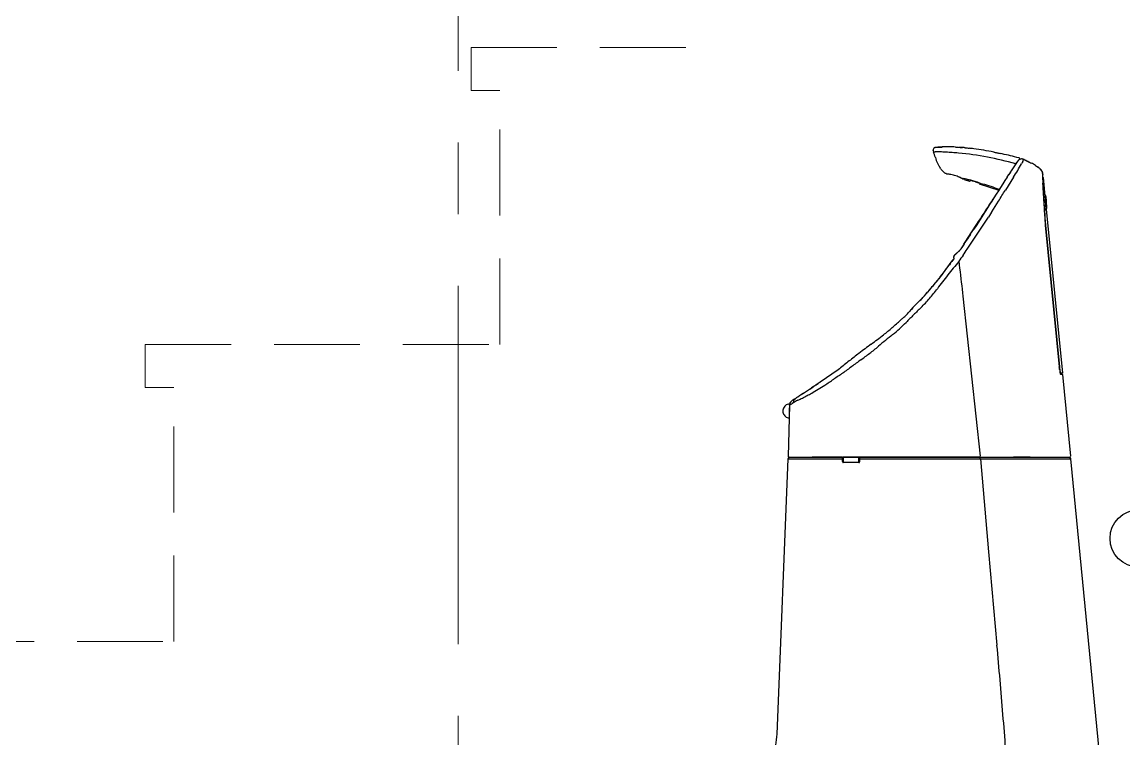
# Model space of a CAD drawing. Units: millimetres at full size, sheet at 1:50. Extents: x -31113 to 29332, y -20209 to 31249.
# Drawn here: x 17236 to 18005, y -4843 to -4343 of the extents above; entities that cross this region are included whole.
import ezdxf

# ---------------------------------------------------------------- set-up
doc = ezdxf.new("R2010")
doc.units = ezdxf.units.MM
doc.header["$LTSCALE"] = 50
doc.header["$PDMODE"] = 32
doc.header["$PDSIZE"] = 40
doc.linetypes.add('CHAIN1', pattern=[8, 5, -1, 1, -1])
doc.linetypes.add('DASHED1', pattern=[1.8, 1.2, -0.6])
for name, color, linetype, lineweight in [('B-1_通り芯・通り番号', 1, 'CHAIN1', 18), ('B-4_下地・間柱(水色)', 4, 'DASHED1', 9), ('B-F_寸法・方位', 7, 'Continuous', 25)]:
    doc.layers.add(name, color=color, linetype=linetype, lineweight=lineweight)

msp = doc.modelspace()

# ---------------------------------------------------------------- linework, layer by layer
at = {"layer": 'B-1_通り芯・通り番号'}
msp.add_line((17540.23, -3727.23), (17540.23, -5168.71), dxfattribs=at)
at = {"layer": 'B-4_下地・間柱(水色)'}
for p, q in [((17549.18, -4360.99), (17721.01, -4360.99)), ((17569.18, -4568.14), (17569.18, -4390.99)), ((17321.68, -4568.14), (17321.68, -4598.14)), ((17321.68, -4568.14), (17569.18, -4568.14)), ((17321.68, -4598.14), (17341.68, -4598.14)), ((17341.68, -4775.28), (17341.68, -4598.14)), ((17094.18, -4775.28), (17341.68, -4775.28))]:
    msp.add_line(p, q, dxfattribs=at)
msp.add_lwpolyline([(17549.18, -4360.99), (17549.18, -4390.99), (17569.18, -4390.99)], dxfattribs=at)
at = {"layer": 'B-F_寸法・方位'}
for p, q in [((17871.75, -4432.71), (17872.01, -4433.66)), ((17891.7, -4430.66), (17890.2, -4430.6)), ((17891.83, -4430.68), (17891.7, -4430.66)), ((17891.93, -4430.69), (17891.83, -4430.68)), ((17891.93, -4430.69), (17892.14, -4430.71)), ((17892.25, -4430.72), (17892.14, -4430.71)), ((17892.63, -4430.75), (17892.48, -4430.74)), ((17892.86, -4430.78), (17892.63, -4430.75)), ((17893.09, -4430.8), (17892.86, -4430.78)), ((17893.33, -4430.82), (17893.09, -4430.8)), ((17893.56, -4430.84), (17893.33, -4430.82)), ((17893.79, -4430.87), (17893.56, -4430.84)), ((17894.02, -4430.89), (17893.79, -4430.87)), ((17931.82, -4438.04), (17930.04, -4437.6)), ((17930.99, -4439.86), (17930.35, -4440.62)), ((17930.99, -4439.86), (17930.35, -4440.62)), ((17891.38, -4451.82), (17891.24, -4451.78)), ((17893.34, -4453.14), (17897.19, -4454.21)), ((17895.65, -4453.01), (17895.04, -4452.83)), ((17896.26, -4453.18), (17895.65, -4453.01)), ((17896.87, -4453.35), (17896.26, -4453.18)), ((17923.4, -4451.38), (17921.86, -4453.77)), ((17927.9, -4451.38), (17922.13, -4460.56)), ((17923.4, -4451.38), (17924.51, -4449.66)), ((17948.31, -4450.16), (17948.17, -4450.16)), ((17948.46, -4451.66), (17948.22, -4451.66)), ((17948.46, -4451.66), (17950, -4467.3)), ((17897.48, -4453.52), (17896.87, -4453.35)), ((17901.32, -4454.63), (17900.99, -4454.53)), ((17901.5, -4454.69), (17901.32, -4454.63)), ((17901.56, -4454.71), (17901.39, -4454.65)), ((17901.68, -4454.74), (17901.5, -4454.69)), ((17901.73, -4454.76), (17901.56, -4454.71)), ((17901.85, -4454.8), (17901.68, -4454.74)), ((17901.91, -4454.81), (17901.73, -4454.76)), ((17902.03, -4454.85), (17901.85, -4454.8)), ((17901.91, -4454.81), (17902.25, -4454.92)), ((17902.21, -4454.91), (17902.03, -4454.85)), ((17902.39, -4454.96), (17902.21, -4454.91)), ((17902.42, -4454.97), (17902.25, -4454.92)), ((17902.57, -4455.02), (17902.39, -4454.96)), ((17902.59, -4455.02), (17902.42, -4454.97)), ((17902.75, -4455.07), (17902.57, -4455.02)), ((17902.76, -4455.08), (17902.59, -4455.02)), ((17902.92, -4455.13), (17902.75, -4455.07)), ((17902.93, -4455.13), (17902.76, -4455.08)), ((17903.1, -4455.18), (17902.92, -4455.13)), ((17903.1, -4455.18), (17902.93, -4455.13)), ((17903.9, -4456.16), (17917.5, -4460.57)), ((17918.11, -4459.62), (17917.01, -4461.34)), ((17918.8, -4458.55), (17917.26, -4460.94)), ((17920.33, -4456.16), (17918.8, -4458.55)), ((17921.86, -4453.77), (17920.33, -4456.16)), ((17948.18, -4453.25), (17948.33, -4455.67)), ((17948.19, -4453.24), (17948.33, -4455.65)), ((17948.33, -4454.39), (17948.39, -4455.26)), ((17948.39, -4455.26), (17948.45, -4456.13)), ((17948.45, -4456.13), (17948.51, -4457)), ((17948.51, -4457), (17948.57, -4457.88)), ((17912.67, -4468.12), (17911.14, -4470.51)), ((17912.93, -4467.73), (17912.52, -4468.36)), ((17912.63, -4475.56), (17917.39, -4468.07)), ((17914.2, -4465.73), (17912.67, -4468.12)), ((17913.33, -4467.09), (17912.93, -4467.73)), ((17913.74, -4466.46), (17913.33, -4467.09)), ((17914.14, -4465.83), (17913.74, -4466.46)), ((17914.55, -4465.19), (17914.14, -4465.83)), ((17915.73, -4463.33), (17914.2, -4465.73)), ((17917.26, -4460.94), (17915.73, -4463.33)), ((17948.91, -4463.11), (17948.97, -4463.54)), ((17950.27, -4464.32), (17950.31, -4465.06)), ((17950.27, -4464.32), (17950.44, -4465.58)), ((17950.31, -4465.06), (17950.36, -4465.8)), ((17908.08, -4475.3), (17903.3, -4482.73)), ((17910.06, -4472.21), (17908.08, -4475.3)), ((17909.61, -4472.9), (17908.08, -4475.3)), ((17911.14, -4470.51), (17909.61, -4472.9)), ((17912.49, -4475.78), (17910.26, -4479.25)), ((17911.84, -4469.42), (17910.74, -4471.15)), ((17912.63, -4475.56), (17912.49, -4475.78)), ((17949.32, -4470.8), (17949.38, -4471.24)), ((17949.39, -4471.26), (17949.33, -4470.82)), ((17949.4, -4471.47), (17949.39, -4471.26)), ((17950.64, -4473.77), (17961.95, -4588.16)), ((17950.69, -4471.75), (17950.87, -4473.01)), ((17897.74, -4491.23), (17897.04, -4492.29)), ((17950.02, -4484.8), (17959.79, -4583.66)), ((17950.12, -4484.85), (17959.89, -4583.66)), ((17894.24, -4496.51), (17893.96, -4496.94)), ((17894.94, -4495.45), (17894.66, -4495.88)), ((17896.34, -4493.34), (17895.64, -4494.4)), ((17885.78, -4508.79), (17885.24, -4509.54)), ((17886.33, -4508.04), (17885.38, -4509.34)), ((17886.33, -4508.04), (17885.78, -4508.79)), ((17886.39, -4507.95), (17886.33, -4508.04)), ((17889.67, -4510.11), (17889.6, -4510.21)), ((17878.44, -4518.71), (17876.74, -4520.95)), ((17879.81, -4516.92), (17878.77, -4518.28)), ((17892.51, -4534.56), (17904.51, -4646.19)), ((17956.86, -4554), (17959.78, -4583.66)), ((17805.34, -4585.77), (17792.8, -4594.43)), ((17806.33, -4585.08), (17805.34, -4585.77)), ((17960.61, -4588.16), (17960.59, -4588.37)), ((17961.95, -4588.16), (17960.61, -4588.16)), ((17962.05, -4589.16), (17960.68, -4589.16)), ((17962.05, -4589.16), (17967.66, -4646.16)), ((17790.81, -4595.77), (17790.16, -4596.2)), ((17776.22, -4605.44), (17776.12, -4605.51)), ((17776.22, -4605.44), (17776.43, -4605.3)), ((17776.96, -4604.96), (17776.43, -4605.3)), ((17777.49, -4604.61), (17776.96, -4604.96)), ((17778.02, -4604.27), (17777.49, -4604.61)), ((17778.55, -4603.92), (17778.02, -4604.27)), ((17779.08, -4603.57), (17778.55, -4603.92)), ((17779.61, -4603.22), (17779.08, -4603.57)), ((17780.13, -4602.88), (17779.61, -4603.22)), ((17780.66, -4602.53), (17780.13, -4602.88)), ((17781.19, -4602.18), (17780.66, -4602.53)), ((17771.46, -4610.6), (17770.45, -4646.2)), ((17771.34, -4614.55), (17771.29, -4616.63)), ((17771.25, -4618.17), (17771.23, -4618.91)), ((17770.4, -4647.99), (17762.72, -4840.13)), ((17770.4, -4647.99), (17808.47, -4648)), ((17771.78, -4646.8), (17770.62, -4647.6)), ((17770.95, -4646.71), (17967.16, -4646.71)), ((17771.78, -4646.8), (17774.39, -4646.8)), ((17774.39, -4646.8), (17787.24, -4646.8)), ((17806.02, -4646.8), (17787.24, -4646.8)), ((17807.97, -4646.8), (17806.02, -4646.8)), ((17808.47, -4649.8), (17808.47, -4647.21)), ((17819.97, -4646.79), (17808.97, -4646.79)), ((17808.97, -4646.79), (17808.97, -4650.58)), ((17819.97, -4650.56), (17808.97, -4650.58)), ((17819.97, -4650.56), (17819.97, -4646.79)), ((17820.47, -4649.78), (17820.47, -4647.21)), ((17820.47, -4648), (17904.69, -4647.99)), ((17904.66, -4646.8), (17820.97, -4646.8)), ((17904.66, -4646.8), (17927.86, -4646.79)), ((17904.66, -4647.59), (17904.66, -4646.8)), ((17904.69, -4647.99), (17967.83, -4647.88)), ((17904.69, -4647.99), (17910.41, -4712.93)), ((17939.46, -4646.79), (17927.86, -4646.79)), ((17939.46, -4646.79), (17966.43, -4646.79)), ((17967.59, -4647.51), (17966.43, -4646.79)), ((18004.61, -5026.16), (17967.83, -4647.88)), ((17910.41, -4712.93), (17916.29, -4777.87))]:
    msp.add_line(p, q, dxfattribs=at)
for points in [[(17892.48, -4430.74), (17892.35, -4430.73), (17892.25, -4430.72)], [(17930.35, -4440.62), (17928.95, -4442.77), (17927.56, -4444.92), (17926.17, -4447.07), (17925.61, -4447.93), (17925.06, -4448.79), (17924.51, -4449.66)], [(17930.35, -4440.62), (17930.2, -4440.84), (17930.05, -4441.07), (17929.91, -4441.29), (17929.76, -4441.52), (17929.62, -4441.74), (17929.47, -4441.97), (17929.32, -4442.19), (17929.18, -4442.42), (17929.03, -4442.64), (17928.89, -4442.87)], [(17949.77, -4464.01), (17949.82, -4464.75), (17949.86, -4465.5), (17949.9, -4466.24), (17949.95, -4466.98)], [(17950.36, -4465.8), (17950.4, -4466.55), (17950.44, -4467.29)], [(17950.44, -4465.58), (17950.48, -4466.32), (17950.53, -4467.06), (17950.57, -4467.8), (17950.62, -4468.55)], [(17949.33, -4470.82), (17949.36, -4471.55), (17949.39, -4472.27), (17949.43, -4473), (17949.46, -4473.73)], [(17949.54, -4472.86), (17949.56, -4473.02), (17949.59, -4473.19), (17949.61, -4473.35), (17949.63, -4473.52), (17949.66, -4473.68), (17949.68, -4473.84), (17949.71, -4474.01), (17949.73, -4474.17), (17949.75, -4474.33), (17949.78, -4474.5)], [(17903.3, -4482.73), (17901.65, -4485.28), (17899.99, -4487.83)], [(17949.48, -4477.41), (17949.51, -4477.86), (17949.53, -4478.32)], [(17950.01, -4484.8), (17951.97, -4504.58), (17953.93, -4524.35)], [(17889.67, -4510.11), (17889.96, -4512.56), (17890.24, -4515), (17890.53, -4517.45), (17890.81, -4519.89), (17891.1, -4522.33), (17891.38, -4524.78), (17891.66, -4527.22), (17891.95, -4529.67), (17892.23, -4532.11), (17892.51, -4534.56)], [(17789.11, -4596.91), (17788.32, -4597.44), (17787.53, -4597.97), (17786.74, -4598.5)], [(17775.9, -4605.65), (17775.64, -4605.82), (17775.38, -4605.99), (17775.12, -4606.16), (17774.85, -4606.33), (17774.59, -4606.51), (17774.33, -4606.67), (17774.07, -4606.84), (17773.79, -4607.03), (17773.69, -4607.09)], [(17771.47, -4609.58), (17771.46, -4610.08), (17771.34, -4614.55)], [(17774.09, -4608.89), (17773.83, -4609.06), (17773.57, -4609.24), (17773.3, -4609.41), (17773.04, -4609.58), (17772.78, -4609.75), (17772.52, -4609.92), (17772.26, -4610.09), (17771.97, -4610.27), (17771.73, -4610.43), (17771.46, -4610.6)]]:
    msp.add_lwpolyline(points, dxfattribs=at)
for centre, radius, start, end in [((17872.88, -4432.27), 1.18, 166.84867, 177.30194), ((17872.73, -4432.26), 1.03, 177.30194, 189.2598), ((17882.02, -4430.75), 10.44, 189.2598, 190.04898), ((17873.55, -4432.43), 1.88, 138.20271, 166.84867), ((17868.6, -4433.12), 3.18, 7.45658, 10.04898), ((17872.87, -4428.21), 5.52, 261.06467, 272.37811), ((17530.88, -4542.69), 358.13, 17.04888, 17.72457), ((17873.21, -4432.11), 1.41, 100.67897, 138.20271), ((17872.54, -4428.59), 2.18, 280.67897, 284.45774), ((17870.53, -4420.79), 10.23, 284.45774, 285.26265), ((17873.73, -4448.89), 15.18, 88.25132, 92.37811), ((17826.02, -3598.73), 833.27, 273.24734, 273.58125), ((17980.98, -6340.16), 1912.54, 93.12038, 93.22974), ((17913.69, -4425.3), 42.28, 197.04888, 202.76811), ((17866.77, -4676.7), 243.1, 87.99441, 88.25132), ((17866.18, -4693.5), 259.91, 87.75412, 87.99441), ((17865.59, -4708.58), 275, 87.29991, 87.75412), ((17885.52, -4589.07), 158.85, 91.80374, 93.12038), ((17882.26, -4497.26), 67.02, 89.43154, 93.58125), ((17865.23, -4716.26), 282.68, 86.85804, 87.29991), ((17865.37, -4713.63), 280.06, 85.96601, 86.85804), ((17882.22, -4500.9), 70.66, 85.86973, 89.43154), ((17870, -4648.08), 214.34, 84.80049, 85.96601), ((17896.66, -4300.92), 129.84, 265.86973, 267.80863), ((17870.29, -4644.85), 211.09, 79.27783, 84.80049), ((18138.92, -2234.93), 2209.57, 263.63657, 263.71517), ((17882.59, -4562.41), 131.98, 82.39925, 83.71517), ((17874.24, -4625), 195.12, 80.32261, 82.39925), ((17763.24, -5275.93), 855.45, 79.8489, 80.32261), ((17869.42, -4649.44), 215.76, 73.87449, 79.27783), ((18351.98, -2443.23), 2038.25, 257.59156, 257.65585), ((18003.42, -4035.96), 407.82, 257.65585, 257.97717), ((17878.4, -4623.01), 192.38, 76.20634, 77.97717), ((17549.4, -5963.08), 1572.26, 75.98965, 76.20634), ((17883.59, -4437.93), 9.64, 202.76811, 216.22487), ((17858.73, -4456.14), 21.18, 30.08023, 36.22487), ((17732.1, -4328.48), 231.18, 327.88435, 330.57248), ((17927.58, -4435.81), 5.29, 310.08418, 311.86853), ((17932.97, -4441.77), 2.77, 115.75347, 132.92762), ((17932.64, -4441.46), 2.3, 127.75891, 131.86853), ((17923.22, -4429.24), 13.1, 308.55201, 310.71737), ((17930.38, -4437.55), 2.13, 310.71737, 323.98902), ((17936.67, -4449.44), 11.29, 111.50132, 115.75347), ((17931.51, -4438.63), 0.664, 22.72901, 62.18735), ((17931.66, -4438.57), 0.501, 331.88641, 22.72901), ((17933.84, -4442.25), 3.57, 98.0286, 111.50132), ((17933.7, -4441.25), 2.55, 79.27845, 98.0286), ((18037.13, -4497.4), 117.52, 151.04976, 151.90811), ((17931.89, -4450.82), 12.29, 77.32635, 79.27845), ((17925.88, -4435.86), 9.61, 331.04976, 341.51615), ((17936.17, -4431.76), 7.24, 257.32635, 260.6388), ((17977.56, -4360.43), 89.28, 241.52332, 243.49681), ((18098.25, -4137.6), 342.69, 241.54976, 241.79934), ((17969.01, -4378.63), 69.2, 241.79934, 243.03532), ((17958.6, -4399.09), 46.24, 243.03532, 246.93941), ((17986.47, -4342.57), 109.24, 243.49681, 245.10987), ((17935.36, -4453.69), 13.09, 53.21275, 66.93941), ((17933.79, -4456.1), 15.92, 54.04469, 65.10987), ((18072.33, -4265.1), 220.03, 234.04469, 234.84786), ((18048.47, -4302.42), 175.79, 233.21274, 233.75068), ((17885.41, -4524.81), 99.98, 52.80488, 53.75068), ((17943.42, -4448.17), 3.86, 35.92247, 54.84786), ((17943.52, -4448.23), 3.84, 32.81579, 52.80488), ((17883.15, -4442), 7.03, 210.08023, 229.52173), ((17811.25, -4526.24), 103.72, 48.1909, 49.52173), ((17880.21, -4453.26), 4.33, 77.57895, 87.48512), ((17884.18, -4435.21), 14.15, 257.57895, 260.61477), ((17876.43, -4482.11), 33.38, 79.33068, 80.61477), ((17813.35, -4816.94), 374.1, 79.21608, 79.33068), ((17877.44, -4480.43), 31.54, 72.87434, 79.21608), ((17876.91, -4482.17), 33.37, 66.87849, 72.87434), ((17877.66, -4480.06), 31.12, 63.20422, 66.63277), ((17874.15, -4519.65), 69.99, 76.3828, 76.9035), ((17881.17, -4490.65), 40.15, 75.4751, 76.3828), ((18205.63, -3316.43), 1178.08, 254.52938, 254.62178), ((17868.1, -4498.99), 52.33, 61.1647, 63.20422), ((17808.27, -4761.16), 320.3, 74.28193, 74.62178), ((17909.09, -4442.19), 17, 327.27213, 331.09338), ((17931.24, -4454.42), 8.3, 143.27216, 151.09338), ((17929.07, -4452.79), 5.58, 130.10709, 143.27216), ((17924.4, -4447.25), 1.66, 310.10709, 352.53467), ((17927, -4447.59), 0.96, 157.672, 172.53467), ((17928.52, -4448.22), 2.61, 152.17138, 157.672), ((17968.15, -4430.26), 26.66, 215.92247, 218.68969), ((17976.89, -4426.71), 35.86, 212.81579, 214.97928), ((17944.97, -4448.82), 3.03, 10.27564, 38.68969), ((17948.44, -4446.62), 1.14, 214.97928, 237.14633), ((17947.88, -4441.09), 10.12, 269.5962, 270.60901), ((17947.57, -4447.96), 0.463, 5.73516, 57.14633), ((17972.25, -4443.87), 24.69, 190.27564, 193.835), ((17947.82, -4451.87), 0.671, 17.80514, 77.88136), ((17948, -4451.54), 0.33, 60.28524, 90.609), ((17935.45, -4449.18), 12.64, 1.44401, 5.73516), ((17983.28, -4449.67), 35.26, 181.53614, 183.66964), ((17976.81, -4450.07), 28.77, 181.1655, 183.75513), ((17950.89, -4448.79), 2.8, 181.44401, 200.67282), ((18455.14, -4418.67), 508.14, 183.75513, 183.9018), ((18469.77, -4418.47), 522.74, 183.66964, 183.81355), ((17948.04, -4450.35), 0.246, 305.87385, 335.19708), ((17948.95, -4450.96), 0.87, 143.16556, 151.45666), ((17942.6, -4448.51), 5.81, 345.03258, 346.20271), ((17963.7, -4452.07), 15.48, 178.49214, 183.54074), ((17939.42, -4447.73), 9.09, 346.20271, 346.95056), ((17948.07, -4450.3), 0.228, 323.16556, 354.03673), ((18183.99, -4438.44), 236.19, 183.54074, 183.87195), ((17947.91, -4450.29), 0.388, 335.19708, 354.06441), ((17897.2, -4453.78), 0.432, 268.5568, 298.19633), ((17897.23, -4453.83), 0.378, 298.19633, 331.85559), ((17897.27, -4455.74), 2.22, 77.62498, 84.58382), ((17898.93, -4446.4), 7.27, 258.95812, 260.66003), ((17896.71, -4458.29), 4.83, 74.42063, 77.62498), ((17897.43, -4455.56), 2.02, 74.52211, 80.66003), ((17989.11, -4149.36), 317.61, 253.33234, 253.65115), ((17516.96, -5723.78), 1326.07, 73.23333, 73.30056), ((17976.12, -4192.96), 272.12, 253.31894, 253.69105), ((17780.57, -4848.83), 412.28, 73.01709, 73.23333), ((17882.14, -4513.99), 62.38, 72.02811, 73.65115), ((17883.72, -4508.76), 56.92, 71.91223, 73.69105), ((18611.22, -2187.99), 2375.21, 252.61159, 252.67433), ((17900.96, -4461.7), 6.86, 70.31183, 71.8344), ((17901.69, -4459.67), 4.71, 68.09431, 70.31183), ((17907.58, -4445.02), 11.08, 248.09431, 249.58105), ((17903.6, -4455.7), 0.313, 20.26967, 69.58105), ((18045.39, -4001.8), 475.19, 252.67433, 252.98793), ((17813.26, -4760.48), 318.21, 71.89528, 72.98793), ((17751.54, -4949.26), 516.82, 71.22253, 71.89528), ((15923.69, -3203.35), 2361, 327.61074, 327.8261), ((14349.86, -4678.76), 3605.38, 3.42267, 3.54764), ((14350.01, -4679.18), 3605.26, 3.42983, 3.55471), ((17587.88, -4482.68), 361.55, 3.51885, 3.93447), ((19275.53, -4378.91), 1329.29, 183.51885, 183.63189), ((14448.69, -2244.8), 4116.1, 327.06984, 327.33094), ((11397.94, -275.48), 7747.26, 327.11091, 327.24987), ((17497.06, -4490.53), 452.55, 2.42713, 3.42267), ((17497.72, -4490.53), 451.91, 2.43358, 3.42983), ((17947.48, -4463.46), 1.48, 2.74248, 13.15075), ((17948.74, -4463.24), 0.259, 0.2252, 31.44665), ((17949.6, -4462.97), 0.653, 197.91473, 208.27719), ((17950, -4463.24), 1, 180.2252, 188.47215), ((17950.01, -4462.75), 1.12, 208.27719, 214.32816), ((17949.24, -4464.54), 1.02, 47.67445, 80.95514), ((17949.28, -4464.2), 0.536, 46.20138, 70.82832), ((17949.32, -4464.16), 0.479, 18.74421, 46.20138), ((17949.08, -4464.72), 1.26, 20.50694, 47.67445), ((17632.13, -4485.7), 318.37, 2.96838, 3.37043), ((17854.64, -4476.95), 96.45, 7.16307, 7.5465), ((17968.64, -4462.62), 18.44, 187.16307, 189.16812), ((19042.35, -4404.86), 1093.6, 183.18366, 183.38001), ((17633.53, -4485.94), 317.46, 2.96579, 3.36899), ((17628.01, -4488.08), 323.2, 3.06939, 3.46533), ((18905.9, -4430.82), 957.55, 182.42713, 182.6081), ((18904.62, -4430.74), 956.26, 182.43358, 182.61466), ((22725.14, -4256.27), 4780.77, 182.61466, 182.65088), ((22731.58, -4256.55), 4787.19, 182.6081, 182.6443), ((17969.02, -4470.3), 19.65, 183.39665, 185.43971), ((17949.82, -4471.28), 0.454, 204.4785, 242.44257), ((17964.82, -4470.7), 15.43, 185.43971, 188.04205), ((17680.03, -4486.02), 269.71, 2.14917, 2.61198), ((18940.44, -4438.72), 991.59, 182.14917, 182.27506), ((17950.01, -4470.9), 0.884, 242.44257, 262.51159), ((17949.87, -4474.69), 0.106, 166.083, 244.49215), ((17950.2, -4474.59), 0.429, 130.60457, 167.38597), ((17949.38, -4474.57), 0.407, 346.08299, 10.17496), ((17950.36, -4474.61), 0.514, 182.18354, 196.51726), ((17949.63, -4471.19), 0.645, 294.51757, 315.08215), ((17950.48, -4474.92), 0.865, 111.87282, 130.60457), ((19119, -4408.6), 1170.5, 182.96838, 183.07774), ((17949.83, -4471.39), 0.359, 315.08214, 351.19852), ((17949.86, -4473.23), 0.94, 288.5936, 305.83551), ((17949.56, -4472.82), 1.44, 305.83551, 317.10997), ((19116.21, -4409.13), 1167.21, 182.96579, 183.07545), ((17950.34, -4473.54), 0.38, 317.10997, 338.48005), ((17106.99, -4519.16), 845.13, 3.12594, 3.38002), ((17951.49, -4474), 0.85, 148.83295, 158.48006), ((19173.18, -4405.23), 1224.19, 183.06939, 183.17392), ((17950.29, -4473.27), 0.554, 328.83295, 343.30054), ((17950.26, -4473.26), 0.584, 343.30054, 357.0287), ((17951.74, -4473.34), 0.897, 167.91062, 177.0287), ((17950.38, -4473.05), 0.492, 347.91062, 4.47245), ((16419.95, -3523.01), 1766.7, 326.50155, 327.11091), ((16316.23, -3454.37), 1891.07, 326.50155, 327.06984), ((16434.85, -3533.05), 1752.75, 326.88944, 327.32745), ((18209.62, -4463.32), 260.51, 183.09374, 183.91235), ((18170.91, -4466.35), 221.7, 183.09463, 183.56308), ((18183.57, -4465.23), 234.28, 183.14415, 183.97465), ((18057.09, -4473.43), 107.66, 183.56308, 184.52772), ((18093.21, -4471.28), 143.83, 183.91235, 185.39504), ((18087.35, -4471.92), 137.83, 183.97465, 185.38629), ((17390.22, -4156.1), 612.16, 325.63537, 326.88944), ((17729.87, -4377.25), 202.9, 325.52091, 326.97706), ((17880.28, -4493.12), 13.74, 319.08034, 333.1662), ((17939.46, -4527.95), 55.06, 146.50838, 150.18423), ((17918.75, -4512.58), 29.37, 146.55132, 153.1662), ((18133.49, -4654.44), 286.74, 145.52091, 146.55132), ((17886.75, -4507.17), 0.802, 168.20425, 207.01424), ((17887.53, -4507.33), 1.6, 143.95012, 168.20425), ((17886.94, -4507.16), 0.961, 148.86897, 235.40697), ((17891.71, -4510.04), 6.54, 133.10354, 148.86897), ((17891.4, -4510.15), 6.39, 137.76982, 143.95012), ((17895.91, -4514.24), 12.48, 129.00728, 137.76982), ((17910.25, -4529.85), 33.67, 129.1398, 133.10354), ((17867.92, -4479.69), 31.98, 309.00728, 312.43248), ((17880.54, -4493.34), 13.4, 309.1398, 319.08034), ((17881.87, -4494.95), 11.31, 312.43248, 330.18423), ((18611.64, -5008.65), 877.37, 145.03731, 145.37385), ((17488, -4222.96), 493.71, 325.03731, 325.63537), ((17777.08, -4436.63), 130.36, 322.76253, 324.39007), ((17304.8, -4087.92), 717.4, 323.44794, 324.02583), ((18456.01, -4970.22), 729.67, 140.91735, 141.86763), ((18344.65, -4843.12), 567.75, 144.01633, 144.39007), ((17887.03, -4507.03), 1.12, 207.01424, 235.40696), ((18166.94, -4768.59), 381.5, 139.52459, 140.68938), ((18092.24, -4706.72), 284.52, 139.23744, 140.63392), ((18447.85, -4963.82), 719.3, 141.86763, 142.83161), ((17548.49, -4268.59), 414.05, 322.44669, 323.44794), ((17377.17, -4121.93), 639.24, 319.99421, 320.68938), ((18464.18, -5011.87), 765.62, 140.63392, 141.15291), ((17754, -4437.76), 151.42, 319.54394, 322.83161), ((18427.15, -5119.84), 811.1, 134.11418, 134.67642), ((18001.88, -4680.2), 199.44, 134.41013, 136.31631), ((17814.71, -4489.14), 68.03, 314.41013, 319.99421), ((17817.51, -4491.05), 64.71, 314.11418, 321.1529), ((17795.45, -4473.11), 96.94, 314.41084, 319.54394), ((17801.7, -4498.03), 71.29, 316.20296, 318.87995), ((17911.49, -4593.87), 74.44, 136.31631, 138.87996), ((18471.4, -5163.1), 868.97, 134.41084, 134.89495), ((17432.84, -4092.74), 619.14, 311.5051, 312.22958), ((17769.53, -4469.98), 117.45, 308.98795, 315.21056), ((17808.33, -4506.81), 60.17, 311.56858, 312.20072), ((17835.97, -4537.29), 19.02, 312.20072, 314.19991), ((17856.06, -4557.95), 9.79, 128.38123, 134.19991), ((17827.08, -4521.36), 36.89, 308.38123, 309.92643), ((17834.93, -4530.74), 24.65, 309.92643, 313.77553), ((17824.94, -4520.31), 39.1, 313.77553, 316.20296), ((18798.86, -5491.77), 1332.93, 134.89495, 135.21056), ((17758.3, -4460.54), 128.02, 308.0023, 311.5051), ((18083.21, -4915.83), 431.17, 126.19941, 127.6257), ((17627.11, -4292.63), 341.1, 306.19941, 308.0023), ((18218.67, -5024.86), 596.43, 128.98794, 130.21445), ((18241.18, -5120.77), 689.93, 127.6257, 128.34658), ((17646.94, -4337.18), 298.03, 305.78696, 307.28814), ((17734.89, -4452.67), 152.86, 307.28814, 310.21445), ((19949.66, -7280.47), 3443.69, 128.34658, 128.49101), ((18752.7, -5851.68), 1577.22, 126.48292, 126.76666), ((18197.25, -5100.57), 643.03, 125.78696, 126.48292), ((17146.58, -4675.69), 818.39, 6.32237, 6.45651), ((18213.18, -4555.13), 255, 186.4241, 186.75073), ((18173.47, -4559.73), 214.92, 186.39362, 186.71057), ((18030.37, -4927.06), 404.95, 123.19805, 124.26759), ((18121.75, -4565.95), 162.92, 186.75073, 187.26195), ((17991.25, -4582.1), 31.45, 186.32237, 189.81262), ((18099.66, -4568.41), 140.6, 186.71057, 187.19507), ((17974.33, -4584.74), 14.32, 187.26196, 189.94753), ((17972.05, -4584.52), 11.97, 187.19507, 189.82127), ((17936.88, -4591.31), 23.71, 8.32602, 9.94753), ((17940.93, -4589.91), 19.61, 8.21741, 9.82127), ((17994.99, -4582.1), 35.02, 188.21741, 189.12354), ((17999.73, -4582.11), 39.81, 188.32602, 189.30062), ((17961.73, -4587.44), 1.33, 189.12354, 212.67076), ((17962.03, -4588.28), 1.61, 189.30062, 213.04471), ((17960.5, -4602.77), 14.06, 88.09338, 89.91413), ((17961.08, -4585.31), 3.41, 268.09338, 275.59887), ((17961.48, -4589.42), 0.723, 67.33877, 95.59887), ((17961.03, -4586.97), 1.79, 283.73924, 291.7776), ((17961.41, -4589.37), 0.671, 17.76205, 77.87384), ((17961.57, -4588.32), 0.334, 291.7776, 332.96366), ((17961.69, -4589.03), 0.285, 27.05499, 80.80739), ((17961.58, -4589.19), 0.468, 24.8503, 67.33877), ((17960.36, -4589.7), 1.77, 17.76051, 27.05499), ((17244.45, -3786.34), 976.57, 303.34081, 303.75043), ((17517.53, -4198.06), 482.52, 303.51647, 303.91184), ((17176.75, -3685.02), 1098.43, 303.75043, 304.11461), ((17777.58, -4576.03), 23.77, 301.91651, 305.77139), ((17806.16, -4615.71), 25.12, 122.12409, 125.77139), ((17720.6, -4480.04), 138.85, 300.72996, 302.92294), ((17621, -4326.22), 322.09, 302.92294, 304.26759), ((17973.11, -4911.67), 364.05, 123.07148, 123.28026), ((17777.14, -4608.32), 2.79, 133.25014, 152.16708), ((17703.42, -4529.96), 104.8, 313.25014, 313.75883), ((17775.43, -4601.8), 3.5, 295.96241, 306.89093), ((17725.51, -4497.56), 121.17, 295.28852, 297.01238), ((17779.76, -4607.57), 3.7, 116.54447, 126.89093), ((17777.37, -4602.79), 1.64, 296.54447, 319.49872), ((17780.17, -4605.18), 2.04, 121.03807, 139.49872), ((17792.84, -4626.24), 26.61, 118.42994, 121.03807), ((17776.01, -4595.14), 8.75, 298.42994, 306.35518), ((17696.97, -4441.58), 184, 297.01238, 298.14634), ((17184.28, -3694.89), 1086.04, 303.34081, 303.51647), ((17719.6, -4483.88), 136.03, 298.14634, 299.68017), ((17643.32, -4350.05), 290.07, 299.68017, 300.72996), ((17771.13, -4614.63), 4.32, 160.97933, 199.1563), ((17772.94, -4615.25), 6.24, 147.3884, 160.97933), ((17772.51, -4614.97), 5.72, 132.58958, 147.3884), ((17771.16, -4613.5), 3.73, 108.78986, 132.58958), ((17773.46, -4620.26), 10.87, 100.52769, 108.78986), ((17766.4, -4609.51), 5.17, 347.83403, 355.09065), ((17763.79, -4608.95), 7.85, 347.8389, 351.48149), ((17796.02, -4613.78), 24.74, 170.32553, 171.48149), ((17773.78, -4610.15), 2.22, 158.29949, 175.09065), ((17772.94, -4609.84), 1.33, 149.04102, 170.32553), ((17777.03, -4611.44), 5.73, 151.74394, 158.29949), ((17763.76, -4604.34), 9.37, 329.04102, 332.08894), ((17774.7, -4610.19), 3.08, 139.59016, 151.74394), ((17774.51, -4610.03), 2.79, 133.10013, 152.08894), ((17775.88, -4611.19), 4.63, 123.28026, 139.59016), ((17705.12, -4535.88), 98.77, 313.10013, 313.64122), ((17766.79, -4597.29), 11.98, 302.7758, 303.45709), ((17782.92, -4621.69), 17.27, 122.98441, 123.45709), ((17788.44, -4630.77), 26.16, 115.28852, 123.26092), ((17766.42, -4607.25), 7.85, 347.91085, 351.5432), ((17799.02, -4612.1), 25.11, 170.40702, 171.5432), ((17775.57, -4608.13), 1.33, 149.16361, 170.40702), ((17766.28, -4602.59), 9.49, 329.16361, 332.16708), ((17772.38, -4614.19), 5.64, 199.1563, 228.83546), ((17771.14, -4615.61), 3.76, 228.83546, 250.11314), ((17774.22, -4607.09), 12.81, 250.11314, 256.4197), ((17771.17, -4648.16), 0.793, 134.77099, 167.94599), ((17771.11, -4646.06), 0.665, 191.45361, 256.8161), ((17807.83, -4647.54), 0.756, 53.06325, 79.20244), ((17807.97, -4647.35), 0.515, 15.40996, 53.06325), ((17809.61, -4647.55), 1.19, 153.15972, 163.57289), ((17810.59, -4649.48), 2.15, 188.48845, 202.45258), ((17808.88, -4647.18), 0.368, 120.31986, 153.15972), ((17809.03, -4650.13), 0.454, 202.45258, 262.59656), ((17808.92, -4647.25), 0.452, 102.0482, 120.31986), ((17809.02, -4647.75), 0.963, 93.41025, 102.04821), ((17819.93, -4650.14), 0.425, 274.38182, 301.06085), ((17819.94, -4647.61), 0.827, 72.44807, 87.81836), ((17819.92, -4650.11), 0.463, 301.06085, 325.6242), ((17820.08, -4647.15), 0.342, 36.30553, 72.44807), ((17819.34, -4649.77), 1.13, 328.12952, 359.55439), ((17819.95, -4647.25), 0.504, 20.08931, 36.30553), ((17819.12, -4647.55), 1.39, 14.18796, 20.08931), ((17821.11, -4647.36), 0.658, 134.86906, 167.29328), ((17821.22, -4647.42), 0.781, 149.11307, 164.56929), ((17820.95, -4647.26), 0.472, 123.76379, 149.11307), ((17821.12, -4647.36), 0.671, 103.01219, 134.86906), ((17820.86, -4647.11), 0.297, 96.38466, 123.76379), ((17820.61, -4644.92), 1.91, 276.38466, 280.72468), ((17966.74, -4644.98), 1.79, 283.73301, 291.77841), ((17967.27, -4646.32), 0.335, 291.77841, 332.94512), ((17967.06, -4648.1), 0.794, 15.69855, 48.089), ((13500.02, -5183.59), 4434.87, 4.62087, 5.249), ((15021.78, -5060.59), 2908.15, 3.66299, 4.62087), ((17963.65, -4872.74), 203.56, 170.78123, 172.933)]:
    msp.add_arc(centre, radius, start, end, dxfattribs=at)
msp.add_point((18015.23, -4703.47), dxfattribs=at)

doc.saveas('drawing.dxf')
